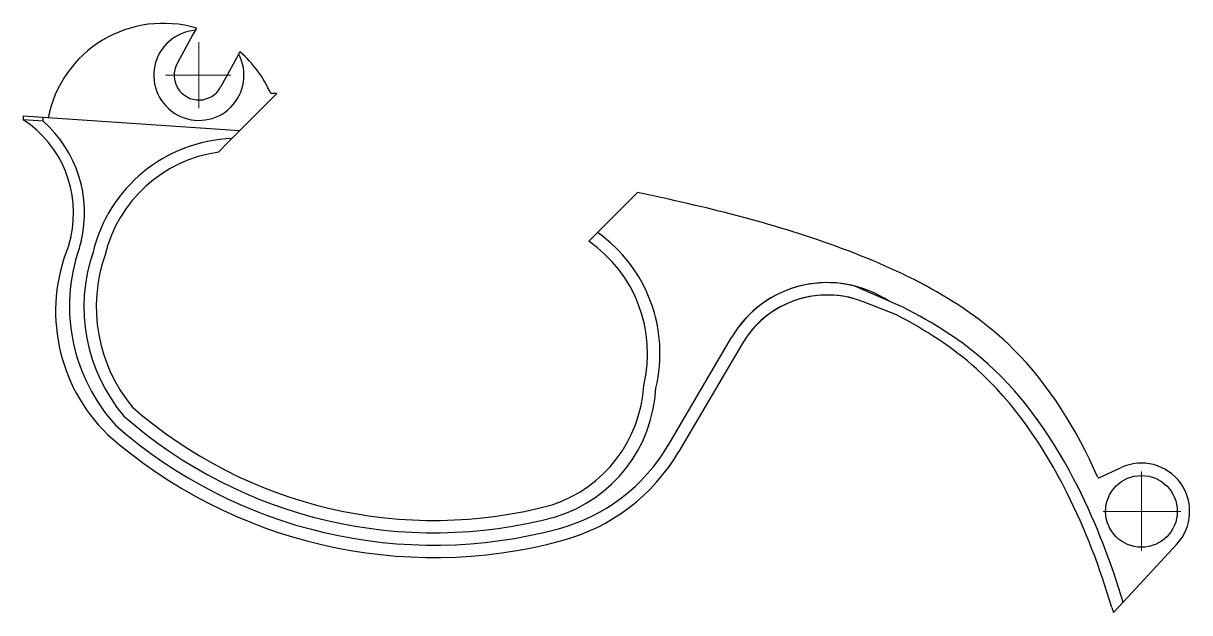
# Model space of a CAD drawing. Header units: millimetres. Extents: x 647 to 741.3, y 124.9 to 172.5.
import ezdxf

# ---------------------------------------------------------------- set-up
doc = ezdxf.new("R2010")
doc.units = ezdxf.units.MM
doc.header["$MEASUREMENT"] = 0

msp = doc.modelspace()

# ---------------------------------------------------------------- linework, layer by layer
at = {"color": 7}
for p, q in [((660.994, 172.156), (660.715, 171.642)), ((660.715, 171.642), (659.439, 169.297)), ((664.508, 170.245), (664.229, 169.732)), ((664.229, 169.732), (662.954, 167.386)), ((667.513, 166.855), (663.554, 162.895)), ((667.513, 166.855), (667.016, 166.855)), ((647, 165.041), (647, 164.741)), ((648.596, 164.633), (648.596, 164.933)), ((663.554, 162.895), (662.776, 162.117)), ((692.733, 154.912), (696.409, 158.589)), ((696.409, 158.589), (696.676, 158.855)), ((718.123, 149.574), (714.262, 151.292)), ((717.611, 148.955), (715.013, 149.997)), ((699.152, 138.413), (704.275, 147.132)), ((705.138, 146.625), (700.014, 137.907)), ((733.937, 135.753), (735.795, 136.614)), ((735.944, 125.722), (740.297, 130.426)), ((735.944, 125.722), (735.165, 124.881)), ((735.036, 125.302), (735.165, 124.881))]:
    msp.add_line(p, q, dxfattribs=at)
at = {"lineweight": 5}
for p, q in [((661.197, 171.005), (661.197, 165.68)), ((658.509, 168.341), (663.775, 168.341)), ((737.435, 136.293), (737.435, 129.874)), ((734.349, 133.075), (740.608, 133.075))]:
    msp.add_line(p, q, dxfattribs=at)
for p, q in [((664.508, 163.85), (647, 165.041)), ((648.596, 164.633), (647, 164.741))]:
    msp.add_line(p, q)
at = {"color": 7}
msp.add_circle((737.435, 133.075), 2.9, dxfattribs=at)
for centre, radius, start, end in [((658.315, 163.041), 9.5, 73.6187, 168.68509), ((661.197, 168.341), 3.65, 94.69166, 28.23934), ((658.315, 163.041), 9.5, 23.66702, 49.3123), ((661.197, 168.341), 2, 151.4655, 331.4655), ((642.06, 157.218), 9, 347.2239, 56.70826), ((642.06, 157.218), 9.884, 346.39133, 48.60078), ((664.3, 151.223), 12, 92.03378, 166.39391), ((664.3, 151.223), 11, 97.96606, 166.39391), ((664.3, 151.223), 14.046, 163.43462, 166.39391), ((664.3, 151.223), 13.16, 163.43462, 166.39391), ((686.494, 145.852), 11, 346.39391, 55.45156), ((686.494, 145.852), 12, 346.39391, 54.57201), ((663.54, 149.251), 13.929, 157.73905, 225.72995), ((665.04, 149.674), 14.305, 161.05279, 222.40028), ((665.527, 149.605), 13.634, 160.98974, 220.3398), ((665.657, 149.621), 12.755, 160.82373, 219.36368), ((712.035, 142.572), 9, 56.34251, 149.56038), ((712.035, 142.572), 9, 75.6741, 142.19805), ((712.035, 142.572), 8, 68.14495, 149.56038), ((712.035, 142.572), 8, 68.14495, 141.56454), ((686.333, 143.914), 10.872, 288.4653, 356.5699), ((686.693, 143.619), 11.48, 286.9273, 357.05449), ((680.2, 169.341), 37, 228.73092, 285.00067), ((680.2, 169.341), 38, 228.73092, 285.00067), ((680.2, 169.341), 39, 228.73092, 285.00067), ((680.2, 169.341), 40, 228.73092, 285.00067), ((686.494, 145.852), 14.682, 285.00067, 329.56038), ((686.494, 145.852), 15.682, 285.00067, 329.56038), ((737.435, 133.075), 3.9, 317.21419, 114.86068)]:
    msp.add_arc(centre, radius, start, end, dxfattribs=at)
for points, knots in [([(733.897, 135.847), (733.895, 135.852), (732.197, 139.667), (727.037, 148.169), (712.828, 155.126), (702.088, 157.721), (696.676, 158.855)], [40.994573, 40.994573, 40.994573, 40.994573, 41.010216, 53.397148, 69.93668, 86.572406, 86.572406, 86.572406, 86.572406]), ([(735.944, 125.722), (734.999, 128.911), (732.342, 135.908), (726.46, 144.627), (720.62, 148.339), (718.123, 149.574)], [31.063988, 31.063988, 31.063988, 31.063988, 41.010216, 53.397148, 61.672526, 61.672526, 61.672526, 61.672526]), ([(735.036, 125.302), (734.092, 128.49), (731.435, 135.487), (725.637, 144.082), (719.96, 147.76), (717.611, 148.955)], [31.063988, 31.063988, 31.063988, 31.063988, 41.010216, 53.397148, 61.234261, 61.234261, 61.234261, 61.234261])]:
    msp.add_open_spline(points, degree=3, knots=knots)

doc.saveas('drawing.dxf')
